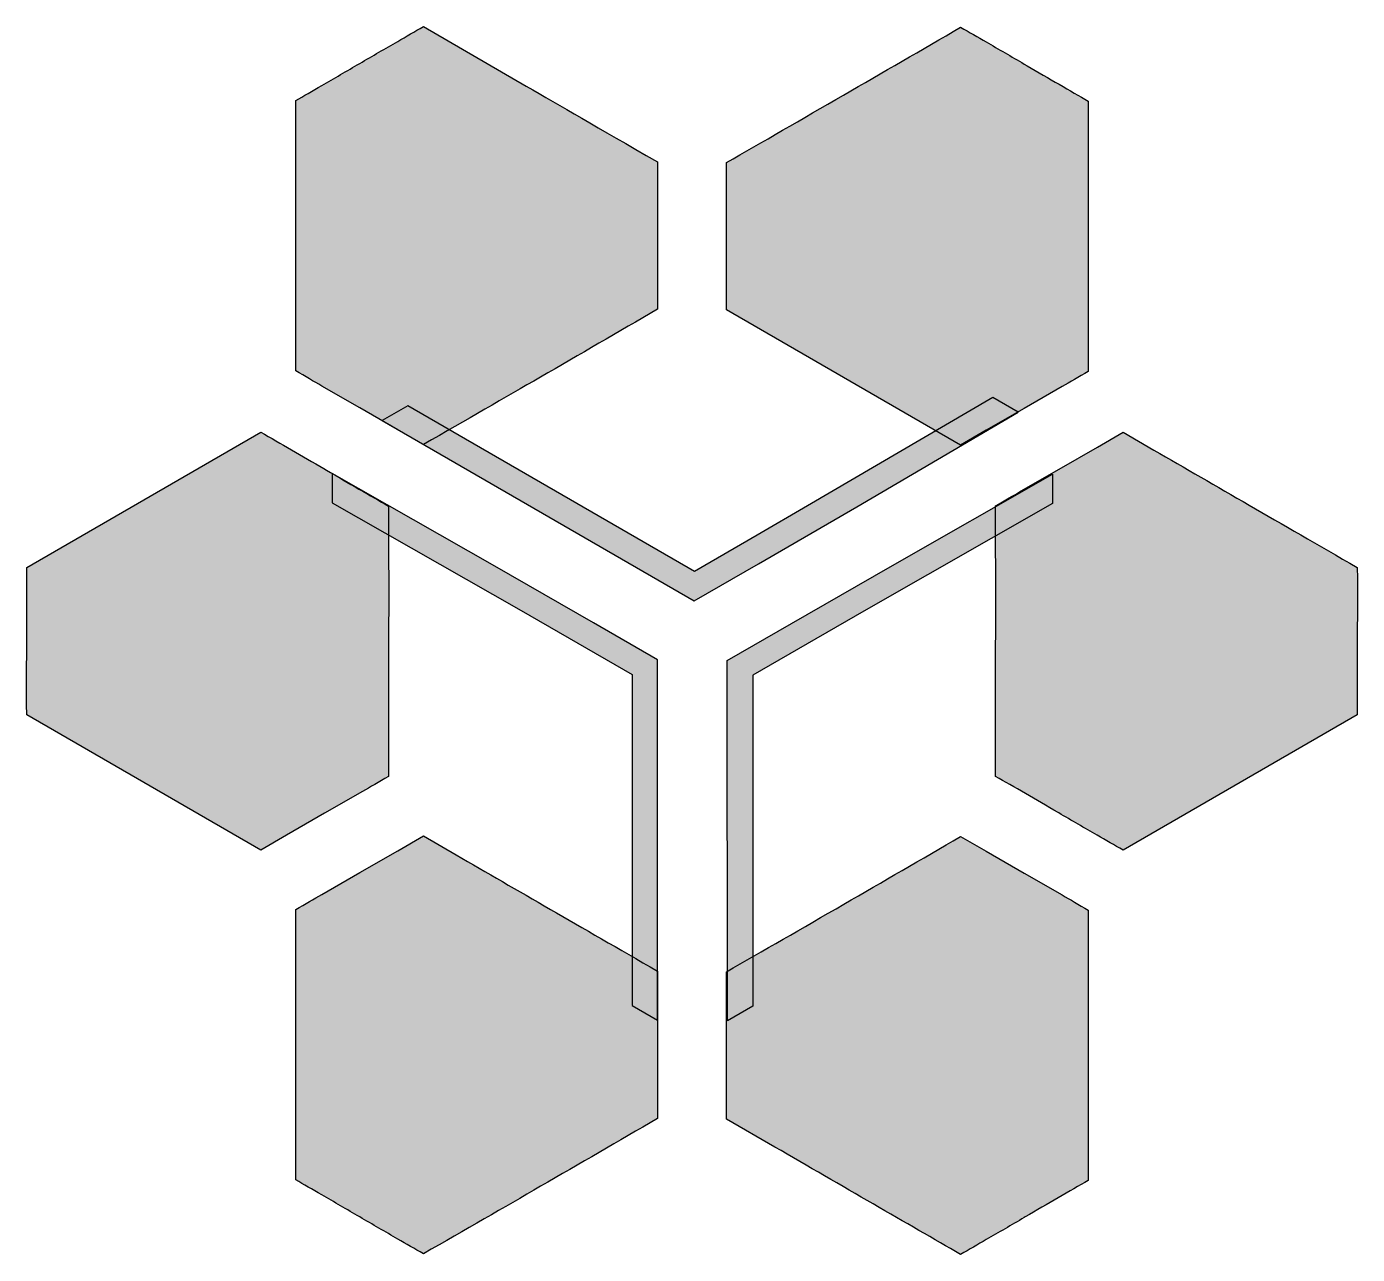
# Model space of a CAD drawing. Header units: centimetres. Extents: x -18.6 to 18.8, y -13 to 11.8.
# Drawn here: x -11.48 to -7.882, y 8.43 to 11.747 of the extents above; entities that cross this region are included whole.
import ezdxf

# ---------------------------------------------------------------- set-up
doc = ezdxf.new("R2010")
doc.units = ezdxf.units.CM
doc.header["$MEASUREMENT"] = 0
doc.layers.add('Layer 1', color=7, linetype='Continuous')

msp = doc.modelspace()

# ---------------------------------------------------------------- hatches: boundary and pattern name
at = {"layer": 'Layer 1', "true_color": 0x4b4b4d}
h = msp.add_hatch(color=251, dxfattribs=at)
edge = h.paths.add_edge_path()
edge.add_spline(control_points=[(-10.75205, 11.54793), (-10.75205, 11.54793), (-10.7521, 10.81743), (-10.7521, 10.81743), (-10.72576, 10.80192), (-10.70273, 10.78852), (-10.68176, 10.77643), (-10.68176, 10.77643), (-10.5788, 10.71754), (-10.5788, 10.71754), (-10.5788, 10.71754), (-10.47587, 10.65827), (-10.47587, 10.65827), (-10.47587, 10.65827), (-10.40691, 10.61832), (-10.40691, 10.61832), (-10.28996, 10.68536), (-10.18648, 10.74495), (-10.09063, 10.80031), (-9.98503, 10.86132), (-9.87948, 10.92246), (-9.77403, 10.98359), (-9.77386, 11.00884), (-9.7738, 11.03589), (-9.77381, 11.06393), (-9.77382, 11.1022), (-9.77398, 11.14245), (-9.77411, 11.18267), (-9.77411, 11.18267), (-9.77413, 11.19054), (-9.77413, 11.19054), (-9.77435, 11.25773), (-9.77456, 11.32464), (-9.77418, 11.38203), (-9.93901, 11.47698), (-10.0356, 11.53281), (-10.12889, 11.58674), (-10.12889, 11.58674), (-10.40686, 11.74741), (-10.40686, 11.74741), (-10.4301, 11.73422), (-10.45332, 11.7209), (-10.4764, 11.70755), (-10.50952, 11.68841), (-10.54432, 11.66816), (-10.57907, 11.64792), (-10.6138, 11.62772), (-10.64857, 11.60748), (-10.68171, 11.58834), (-10.70733, 11.57354), (-10.73121, 11.55981), (-10.75205, 11.54793)], knot_values=[0, 0, 0, 0, 0.0588235, 0.0588235, 0.0588235, 0.1176471, 0.1176471, 0.1176471, 0.1764706, 0.1764706, 0.1764706, 0.2352941, 0.2352941, 0.2352941, 0.2941176, 0.2941176, 0.2941176, 0.3529412, 0.3529412, 0.3529412, 0.4117647, 0.4117647, 0.4117647, 0.4705882, 0.4705882, 0.4705882, 0.5294118, 0.5294118, 0.5294118, 0.5882353, 0.5882353, 0.5882353, 0.6470588, 0.6470588, 0.6470588, 0.7058824, 0.7058824, 0.7058824, 0.7647059, 0.7647059, 0.7647059, 0.8235294, 0.8235294, 0.8235294, 0.8823529, 0.8823529, 0.8823529, 0.9411765, 0.9411765, 0.9411765, 1, 1, 1, 1], degree=3, periodic=1)
at = {"layer": 'Layer 1', "true_color": 0xd2d3d5}
h = msp.add_hatch(color=254, dxfattribs=at)
edge = h.paths.add_edge_path()
edge.add_spline(control_points=[(-8.60956, 10.81587), (-8.60956, 10.81587), (-8.6096, 11.54637), (-8.6096, 11.54637), (-8.65769, 11.57373), (-8.7162, 11.60777), (-8.77495, 11.64193), (-8.77495, 11.64193), (-8.78257, 11.64636), (-8.78257, 11.64636), (-8.81733, 11.6666), (-8.85213, 11.68686), (-8.88524, 11.706), (-8.90827, 11.7193), (-8.93139, 11.73258), (-8.95464, 11.74577), (-9.06003, 11.68467), (-9.16549, 11.62354), (-9.27101, 11.56255), (-9.38459, 11.49691), (-9.49203, 11.43494), (-9.58747, 11.38021), (-9.5871, 11.32287), (-9.5873, 11.25606), (-9.58752, 11.18897), (-9.58752, 11.18897), (-9.58754, 11.18111), (-9.58754, 11.18111), (-9.58767, 11.14091), (-9.58783, 11.10065), (-9.58784, 11.06237), (-9.58785, 11.03431), (-9.58778, 11.00724), (-9.58762, 10.98197), (-9.58762, 10.98197), (-8.95485, 10.6167), (-8.95485, 10.6167), (-8.95485, 10.6167), (-8.88578, 10.65671), (-8.88578, 10.65671), (-8.88578, 10.65671), (-8.78284, 10.71599), (-8.78284, 10.71599), (-8.78284, 10.71599), (-8.67989, 10.77487), (-8.67989, 10.77487), (-8.65878, 10.78706), (-8.63588, 10.80038), (-8.60956, 10.81587)], knot_values=[0, 0, 0, 0, 0.0625, 0.0625, 0.0625, 0.125, 0.125, 0.125, 0.1875, 0.1875, 0.1875, 0.25, 0.25, 0.25, 0.3125, 0.3125, 0.3125, 0.375, 0.375, 0.375, 0.4375, 0.4375, 0.4375, 0.5, 0.5, 0.5, 0.5625, 0.5625, 0.5625, 0.625, 0.625, 0.625, 0.6875, 0.6875, 0.6875, 0.75, 0.75, 0.75, 0.8125, 0.8125, 0.8125, 0.875, 0.875, 0.875, 0.9375, 0.9375, 0.9375, 1, 1, 1, 1], degree=3, periodic=1)
h = msp.add_hatch(color=254, dxfattribs=at)
edge = h.paths.add_edge_path()
edge.add_spline(control_points=[(-8.79919, 10.70591), (-8.79919, 10.70591), (-9.23541, 10.45038), (-9.23541, 10.45038), (-9.23541, 10.45038), (-9.50122, 10.29628), (-9.50122, 10.29628), (-9.50122, 10.29628), (-9.67473, 10.19569), (-9.67473, 10.19569), (-9.67473, 10.19569), (-10.51808, 10.68287), (-10.51808, 10.68287), (-10.51808, 10.68287), (-10.44915, 10.72266), (-10.44915, 10.72266), (-10.44915, 10.72266), (-9.67448, 10.27514), (-9.67448, 10.27514), (-9.67448, 10.27514), (-9.50434, 10.37378), (-9.50434, 10.37378), (-9.50434, 10.37378), (-9.36883, 10.45235), (-9.36883, 10.45235), (-9.36883, 10.45235), (-8.86773, 10.74549), (-8.86773, 10.74549), (-8.86773, 10.74549), (-8.79919, 10.70591), (-8.79919, 10.70591)], knot_values=[0, 0, 0, 0, 0.1, 0.1, 0.1, 0.2, 0.2, 0.2, 0.3, 0.3, 0.3, 0.4, 0.4, 0.4, 0.5, 0.5, 0.5, 0.6, 0.6, 0.6, 0.7, 0.7, 0.7, 0.8, 0.8, 0.8, 0.9, 0.9, 0.9, 1, 1, 1, 1], degree=3, periodic=1)
h = msp.add_hatch(color=254, dxfattribs=at)
edge = h.paths.add_edge_path()
edge.add_spline(control_points=[(-10.84641, 10.65163), (-10.84641, 10.65163), (-11.47918, 10.28624), (-11.47918, 10.28624), (-11.47879, 10.22832), (-11.479, 10.16068), (-11.47923, 10.09283), (-11.47923, 10.09283), (-11.47925, 10.08694), (-11.47925, 10.08694), (-11.47938, 10.04674), (-11.47953, 10.00649), (-11.47954, 9.96821), (-11.47954, 9.94015), (-11.47948, 9.91309), (-11.47931, 9.88782), (-11.47931, 9.88782), (-10.84656, 9.52253), (-10.84656, 9.52253), (-10.84656, 9.52253), (-10.77734, 9.56263), (-10.77734, 9.56263), (-10.77734, 9.56263), (-10.67426, 9.622), (-10.67426, 9.622), (-10.67426, 9.622), (-10.57143, 9.68079), (-10.57143, 9.68079), (-10.55051, 9.69287), (-10.52767, 9.70616), (-10.50146, 9.7216), (-10.5014, 9.77375), (-10.50121, 9.80801), (-10.50102, 9.94866), (-10.5008, 10.11649), (-10.50058, 10.28438), (-10.5012, 10.45215), (-10.55004, 10.47994), (-10.60948, 10.51452), (-10.66909, 10.5492), (-10.66909, 10.5492), (-10.67607, 10.55327), (-10.67607, 10.55327), (-10.73479, 10.58742), (-10.79345, 10.62156), (-10.84641, 10.65163)], knot_values=[0, 0, 0, 0, 0.0666667, 0.0666667, 0.0666667, 0.1333333, 0.1333333, 0.1333333, 0.2, 0.2, 0.2, 0.2666667, 0.2666667, 0.2666667, 0.3333333, 0.3333333, 0.3333333, 0.4, 0.4, 0.4, 0.4666667, 0.4666667, 0.4666667, 0.5333333, 0.5333333, 0.5333333, 0.6, 0.6, 0.6, 0.6666667, 0.6666667, 0.6666667, 0.7333333, 0.7333333, 0.7333333, 0.8, 0.8, 0.8, 0.8666667, 0.8666667, 0.8666667, 0.9333333, 0.9333333, 0.9333333, 1, 1, 1, 1], degree=3, periodic=1)
h = msp.add_hatch(color=254, dxfattribs=at)
edge = h.paths.add_edge_path()
edge.add_spline(control_points=[(-8.51529, 9.52234), (-8.51529, 9.52234), (-7.88248, 9.88772), (-7.88248, 9.88772), (-7.88286, 9.94567), (-7.88264, 10.01332), (-7.88242, 10.08116), (-7.88242, 10.08116), (-7.8824, 10.08702), (-7.8824, 10.08702), (-7.88227, 10.12722), (-7.88212, 10.16747), (-7.88211, 10.20575), (-7.8821, 10.2338), (-7.88217, 10.26084), (-7.88233, 10.28611), (-8.09645, 10.40916), (-8.2639, 10.50602), (-8.43209, 10.60326), (-8.43209, 10.60326), (-8.51525, 10.65135), (-8.51525, 10.65135), (-8.51525, 10.65135), (-8.58478, 10.61107), (-8.58478, 10.61107), (-8.58478, 10.61107), (-8.68834, 10.55141), (-8.68834, 10.55141), (-8.68834, 10.55141), (-8.79066, 10.49291), (-8.79066, 10.49291), (-8.81138, 10.48095), (-8.83404, 10.46777), (-8.86028, 10.45231), (-8.85963, 10.28433), (-8.85987, 10.1162), (-8.8601, 9.94813), (-8.8601, 9.94813), (-8.86012, 9.72162), (-8.86012, 9.72162), (-8.81095, 9.69364), (-8.7511, 9.65881), (-8.69119, 9.62392), (-8.69119, 9.62392), (-8.68934, 9.62285), (-8.68934, 9.62285), (-8.65426, 9.60244), (-8.61911, 9.58198), (-8.58565, 9.56264), (-8.56227, 9.54914), (-8.53881, 9.53567), (-8.51529, 9.52234)], knot_values=[0, 0, 0, 0, 0.0588235, 0.0588235, 0.0588235, 0.1176471, 0.1176471, 0.1176471, 0.1764706, 0.1764706, 0.1764706, 0.2352941, 0.2352941, 0.2352941, 0.2941176, 0.2941176, 0.2941176, 0.3529412, 0.3529412, 0.3529412, 0.4117647, 0.4117647, 0.4117647, 0.4705882, 0.4705882, 0.4705882, 0.5294118, 0.5294118, 0.5294118, 0.5882353, 0.5882353, 0.5882353, 0.6470588, 0.6470588, 0.6470588, 0.7058824, 0.7058824, 0.7058824, 0.7647059, 0.7647059, 0.7647059, 0.8235294, 0.8235294, 0.8235294, 0.8823529, 0.8823529, 0.8823529, 0.9411765, 0.9411765, 0.9411765, 1, 1, 1, 1], degree=3, periodic=1)
h = msp.add_hatch(color=254, dxfattribs=at)
edge = h.paths.add_edge_path()
edge.add_spline(control_points=[(-10.6533, 10.54002), (-10.6533, 10.54002), (-10.21389, 10.28999), (-10.21389, 10.28999), (-10.21389, 10.28999), (-9.94753, 10.13686), (-9.94753, 10.13686), (-9.94753, 10.13686), (-9.77367, 10.03689), (-9.77367, 10.03689), (-9.77367, 10.03689), (-9.7739, 9.06294), (-9.7739, 9.06294), (-9.7739, 9.06294), (-9.84282, 9.10273), (-9.84282, 9.10273), (-9.84282, 9.10273), (-9.84259, 9.99737), (-9.84259, 9.99737), (-9.84259, 9.99737), (-10.01308, 10.0954), (-10.01308, 10.0954), (-10.01308, 10.0954), (-10.14889, 10.17347), (-10.14889, 10.17347), (-10.14889, 10.17347), (-10.6533, 10.46087), (-10.6533, 10.46087), (-10.6533, 10.46087), (-10.6533, 10.54002), (-10.6533, 10.54002)], knot_values=[0, 0, 0, 0, 0.1, 0.1, 0.1, 0.2, 0.2, 0.2, 0.3, 0.3, 0.3, 0.4, 0.4, 0.4, 0.5, 0.5, 0.5, 0.6, 0.6, 0.6, 0.7, 0.7, 0.7, 0.8, 0.8, 0.8, 0.9, 0.9, 0.9, 1, 1, 1, 1], degree=3, periodic=1)
h = msp.add_hatch(color=254, dxfattribs=at)
edge = h.paths.add_edge_path()
edge.add_spline(control_points=[(-8.70588, 10.53788), (-8.70588, 10.53788), (-9.14529, 10.28785), (-9.14529, 10.28785), (-9.14529, 10.28785), (-9.41165, 10.13472), (-9.41165, 10.13472), (-9.41165, 10.13472), (-9.58551, 10.03474), (-9.58551, 10.03474), (-9.58551, 10.03474), (-9.58528, 9.06079), (-9.58528, 9.06079), (-9.58528, 9.06079), (-9.51636, 9.10059), (-9.51636, 9.10059), (-9.51636, 9.10059), (-9.51659, 9.99523), (-9.51659, 9.99523), (-9.51659, 9.99523), (-9.3461, 10.09326), (-9.3461, 10.09326), (-9.3461, 10.09326), (-9.21029, 10.17133), (-9.21029, 10.17133), (-9.21029, 10.17133), (-8.70588, 10.45872), (-8.70588, 10.45872), (-8.70588, 10.45872), (-8.70588, 10.53788), (-8.70588, 10.53788)], knot_values=[0, 0, 0, 0, 0.1, 0.1, 0.1, 0.2, 0.2, 0.2, 0.3, 0.3, 0.3, 0.4, 0.4, 0.4, 0.5, 0.5, 0.5, 0.6, 0.6, 0.6, 0.7, 0.7, 0.7, 0.8, 0.8, 0.8, 0.9, 0.9, 0.9, 1, 1, 1, 1], degree=3, periodic=1)
h = msp.add_hatch(color=254, dxfattribs=at)
edge = h.paths.add_edge_path()
edge.add_spline(control_points=[(-10.75212, 9.36175), (-10.75212, 9.36175), (-10.75205, 8.63126), (-10.75205, 8.63126), (-10.73121, 8.61939), (-10.70733, 8.60566), (-10.68171, 8.59085), (-10.64857, 8.57171), (-10.6138, 8.55148), (-10.57907, 8.53127), (-10.54432, 8.51104), (-10.50952, 8.49078), (-10.4764, 8.47165), (-10.45338, 8.45834), (-10.43019, 8.44503), (-10.40692, 8.43183), (-10.29326, 8.49683), (-10.18888, 8.55691), (-10.09005, 8.61403), (-9.98466, 8.67495), (-9.87934, 8.73607), (-9.77418, 8.79717), (-9.77456, 8.85456), (-9.77435, 8.92148), (-9.77413, 8.98866), (-9.77413, 8.98866), (-9.77411, 8.99653), (-9.77411, 8.99653), (-9.77398, 9.03674), (-9.77383, 9.077), (-9.77382, 9.11528), (-9.77381, 9.14332), (-9.77387, 9.17037), (-9.77404, 9.19562), (-9.98658, 9.31777), (-10.15225, 9.41359), (-10.31876, 9.50987), (-10.31876, 9.50987), (-10.40694, 9.56086), (-10.40694, 9.56086), (-10.40694, 9.56086), (-10.47587, 9.52093), (-10.47587, 9.52093), (-10.47587, 9.52093), (-10.5788, 9.46165), (-10.5788, 9.46165), (-10.5788, 9.46165), (-10.68176, 9.40277), (-10.68176, 9.40277), (-10.70288, 9.39059), (-10.72582, 9.37724), (-10.75212, 9.36175)], knot_values=[0, 0, 0, 0, 0.0588235, 0.0588235, 0.0588235, 0.1176471, 0.1176471, 0.1176471, 0.1764706, 0.1764706, 0.1764706, 0.2352941, 0.2352941, 0.2352941, 0.2941176, 0.2941176, 0.2941176, 0.3529412, 0.3529412, 0.3529412, 0.4117647, 0.4117647, 0.4117647, 0.4705882, 0.4705882, 0.4705882, 0.5294118, 0.5294118, 0.5294118, 0.5882353, 0.5882353, 0.5882353, 0.6470588, 0.6470588, 0.6470588, 0.7058824, 0.7058824, 0.7058824, 0.7647059, 0.7647059, 0.7647059, 0.8235294, 0.8235294, 0.8235294, 0.8823529, 0.8823529, 0.8823529, 0.9411765, 0.9411765, 0.9411765, 1, 1, 1, 1], degree=3, periodic=1)
h = msp.add_hatch(color=254, dxfattribs=at)
edge = h.paths.add_edge_path()
edge.add_spline(control_points=[(-9.45714, 8.7203), (-9.27656, 8.61583), (-9.0958, 8.51126), (-8.95484, 8.4302), (-8.93153, 8.44343), (-8.90834, 8.45674), (-8.88524, 8.47009), (-8.85213, 8.48922), (-8.81733, 8.50949), (-8.78257, 8.52971), (-8.78257, 8.52971), (-8.77986, 8.53129), (-8.77986, 8.53129), (-8.71946, 8.56644), (-8.65911, 8.60155), (-8.60963, 8.62969), (-8.60963, 8.62969), (-8.60956, 9.36021), (-8.60956, 9.36021), (-8.63585, 9.3757), (-8.65882, 9.38907), (-8.67989, 9.40122), (-8.67989, 9.40122), (-8.78284, 9.46009), (-8.78284, 9.46009), (-8.78284, 9.46009), (-8.88578, 9.51937), (-8.88578, 9.51937), (-8.88578, 9.51937), (-8.95466, 9.55927), (-8.95466, 9.55927), (-9.05977, 9.4982), (-9.16506, 9.43714), (-9.27043, 9.37627), (-9.3831, 9.31119), (-9.4899, 9.2497), (-9.58761, 9.19379), (-9.58777, 9.16861), (-9.58784, 9.14166), (-9.58783, 9.11372), (-9.58782, 9.07544), (-9.58767, 9.03519), (-9.58754, 8.99497), (-9.58754, 8.99497), (-9.58752, 8.9871), (-9.58752, 8.9871), (-9.5873, 8.91993), (-9.58709, 8.85306), (-9.58747, 8.79568), (-9.58747, 8.79568), (-9.45714, 8.7203), (-9.45714, 8.7203)], knot_values=[0, 0, 0, 0, 0.0588235, 0.0588235, 0.0588235, 0.1176471, 0.1176471, 0.1176471, 0.1764706, 0.1764706, 0.1764706, 0.2352941, 0.2352941, 0.2352941, 0.2941176, 0.2941176, 0.2941176, 0.3529412, 0.3529412, 0.3529412, 0.4117647, 0.4117647, 0.4117647, 0.4705882, 0.4705882, 0.4705882, 0.5294118, 0.5294118, 0.5294118, 0.5882353, 0.5882353, 0.5882353, 0.6470588, 0.6470588, 0.6470588, 0.7058824, 0.7058824, 0.7058824, 0.7647059, 0.7647059, 0.7647059, 0.8235294, 0.8235294, 0.8235294, 0.8823529, 0.8823529, 0.8823529, 0.9411765, 0.9411765, 0.9411765, 1, 1, 1, 1], degree=3, periodic=1)

# ---------------------------------------------------------------- linework, layer by layer
at = {"layer": 'Layer 1', "color": 251}
msp.add_open_spline([(-10.75205, 11.54793), (-10.75205, 11.54793), (-10.7521, 10.81743), (-10.7521, 10.81743), (-10.72576, 10.80192), (-10.70273, 10.78852), (-10.68176, 10.77643), (-10.68176, 10.77643), (-10.5788, 10.71754), (-10.5788, 10.71754), (-10.5788, 10.71754), (-10.47587, 10.65827), (-10.47587, 10.65827), (-10.47587, 10.65827), (-10.40691, 10.61832), (-10.40691, 10.61832), (-10.28996, 10.68536), (-10.18648, 10.74495), (-10.09063, 10.80031), (-9.98503, 10.86132), (-9.87948, 10.92246), (-9.77403, 10.98359), (-9.77386, 11.00884), (-9.7738, 11.03589), (-9.77381, 11.06393), (-9.77382, 11.1022), (-9.77398, 11.14245), (-9.77411, 11.18267), (-9.77411, 11.18267), (-9.77413, 11.19054), (-9.77413, 11.19054), (-9.77435, 11.25773), (-9.77456, 11.32464), (-9.77418, 11.38203), (-9.93901, 11.47698), (-10.0356, 11.53281), (-10.12889, 11.58674), (-10.12889, 11.58674), (-10.40686, 11.74741), (-10.40686, 11.74741), (-10.4301, 11.73422), (-10.45332, 11.7209), (-10.4764, 11.70755), (-10.50952, 11.68841), (-10.54432, 11.66816), (-10.57907, 11.64792), (-10.6138, 11.62772), (-10.64857, 11.60748), (-10.68171, 11.58834), (-10.70733, 11.57354), (-10.73121, 11.55981), (-10.75205, 11.54793)], degree=3, knots=[0, 0, 0, 0, 0.0588235, 0.0588235, 0.0588235, 0.1176471, 0.1176471, 0.1176471, 0.1764706, 0.1764706, 0.1764706, 0.2352941, 0.2352941, 0.2352941, 0.2941176, 0.2941176, 0.2941176, 0.3529412, 0.3529412, 0.3529412, 0.4117647, 0.4117647, 0.4117647, 0.4705882, 0.4705882, 0.4705882, 0.5294118, 0.5294118, 0.5294118, 0.5882353, 0.5882353, 0.5882353, 0.6470588, 0.6470588, 0.6470588, 0.7058824, 0.7058824, 0.7058824, 0.7647059, 0.7647059, 0.7647059, 0.8235294, 0.8235294, 0.8235294, 0.8823529, 0.8823529, 0.8823529, 0.9411765, 0.9411765, 0.9411765, 1, 1, 1, 1], dxfattribs=at)
at = {"layer": 'Layer 1', "color": 254}
for points, knots in [([(-8.60956, 10.81587), (-8.60956, 10.81587), (-8.6096, 11.54637), (-8.6096, 11.54637), (-8.65769, 11.57373), (-8.7162, 11.60777), (-8.77495, 11.64193), (-8.77495, 11.64193), (-8.78257, 11.64636), (-8.78257, 11.64636), (-8.81733, 11.6666), (-8.85213, 11.68686), (-8.88524, 11.706), (-8.90827, 11.7193), (-8.93139, 11.73258), (-8.95464, 11.74577), (-9.06003, 11.68467), (-9.16549, 11.62354), (-9.27101, 11.56255), (-9.38459, 11.49691), (-9.49203, 11.43494), (-9.58747, 11.38021), (-9.5871, 11.32287), (-9.5873, 11.25606), (-9.58752, 11.18897), (-9.58752, 11.18897), (-9.58754, 11.18111), (-9.58754, 11.18111), (-9.58767, 11.14091), (-9.58783, 11.10065), (-9.58784, 11.06237), (-9.58785, 11.03431), (-9.58778, 11.00724), (-9.58762, 10.98197), (-9.58762, 10.98197), (-8.95485, 10.6167), (-8.95485, 10.6167), (-8.95485, 10.6167), (-8.88578, 10.65671), (-8.88578, 10.65671), (-8.88578, 10.65671), (-8.78284, 10.71599), (-8.78284, 10.71599), (-8.78284, 10.71599), (-8.67989, 10.77487), (-8.67989, 10.77487), (-8.65878, 10.78706), (-8.63588, 10.80038), (-8.60956, 10.81587)], [0, 0, 0, 0, 0.0625, 0.0625, 0.0625, 0.125, 0.125, 0.125, 0.1875, 0.1875, 0.1875, 0.25, 0.25, 0.25, 0.3125, 0.3125, 0.3125, 0.375, 0.375, 0.375, 0.4375, 0.4375, 0.4375, 0.5, 0.5, 0.5, 0.5625, 0.5625, 0.5625, 0.625, 0.625, 0.625, 0.6875, 0.6875, 0.6875, 0.75, 0.75, 0.75, 0.8125, 0.8125, 0.8125, 0.875, 0.875, 0.875, 0.9375, 0.9375, 0.9375, 1, 1, 1, 1]), ([(-8.79919, 10.70591), (-8.79919, 10.70591), (-9.23541, 10.45038), (-9.23541, 10.45038), (-9.23541, 10.45038), (-9.50122, 10.29628), (-9.50122, 10.29628), (-9.50122, 10.29628), (-9.67473, 10.19569), (-9.67473, 10.19569), (-9.67473, 10.19569), (-10.51808, 10.68287), (-10.51808, 10.68287), (-10.51808, 10.68287), (-10.44915, 10.72266), (-10.44915, 10.72266), (-10.44915, 10.72266), (-9.67448, 10.27514), (-9.67448, 10.27514), (-9.67448, 10.27514), (-9.50434, 10.37378), (-9.50434, 10.37378), (-9.50434, 10.37378), (-9.36883, 10.45235), (-9.36883, 10.45235), (-9.36883, 10.45235), (-8.86773, 10.74549), (-8.86773, 10.74549), (-8.86773, 10.74549), (-8.79919, 10.70591), (-8.79919, 10.70591)], [0, 0, 0, 0, 0.1, 0.1, 0.1, 0.2, 0.2, 0.2, 0.3, 0.3, 0.3, 0.4, 0.4, 0.4, 0.5, 0.5, 0.5, 0.6, 0.6, 0.6, 0.7, 0.7, 0.7, 0.8, 0.8, 0.8, 0.9, 0.9, 0.9, 1, 1, 1, 1]), ([(-10.84641, 10.65163), (-10.84641, 10.65163), (-11.47918, 10.28624), (-11.47918, 10.28624), (-11.47879, 10.22832), (-11.479, 10.16068), (-11.47923, 10.09283), (-11.47923, 10.09283), (-11.47925, 10.08694), (-11.47925, 10.08694), (-11.47938, 10.04674), (-11.47953, 10.00649), (-11.47954, 9.96821), (-11.47954, 9.94015), (-11.47948, 9.91309), (-11.47931, 9.88782), (-11.47931, 9.88782), (-10.84656, 9.52253), (-10.84656, 9.52253), (-10.84656, 9.52253), (-10.77734, 9.56263), (-10.77734, 9.56263), (-10.77734, 9.56263), (-10.67426, 9.622), (-10.67426, 9.622), (-10.67426, 9.622), (-10.57143, 9.68079), (-10.57143, 9.68079), (-10.55051, 9.69287), (-10.52767, 9.70616), (-10.50146, 9.7216), (-10.5014, 9.77375), (-10.50121, 9.80801), (-10.50102, 9.94866), (-10.5008, 10.11649), (-10.50058, 10.28438), (-10.5012, 10.45215), (-10.55004, 10.47994), (-10.60948, 10.51452), (-10.66909, 10.5492), (-10.66909, 10.5492), (-10.67607, 10.55327), (-10.67607, 10.55327), (-10.73479, 10.58742), (-10.79345, 10.62156), (-10.84641, 10.65163)], [0, 0, 0, 0, 0.0666667, 0.0666667, 0.0666667, 0.1333333, 0.1333333, 0.1333333, 0.2, 0.2, 0.2, 0.2666667, 0.2666667, 0.2666667, 0.3333333, 0.3333333, 0.3333333, 0.4, 0.4, 0.4, 0.4666667, 0.4666667, 0.4666667, 0.5333333, 0.5333333, 0.5333333, 0.6, 0.6, 0.6, 0.6666667, 0.6666667, 0.6666667, 0.7333333, 0.7333333, 0.7333333, 0.8, 0.8, 0.8, 0.8666667, 0.8666667, 0.8666667, 0.9333333, 0.9333333, 0.9333333, 1, 1, 1, 1]), ([(-8.51529, 9.52234), (-8.51529, 9.52234), (-7.88248, 9.88772), (-7.88248, 9.88772), (-7.88286, 9.94567), (-7.88264, 10.01332), (-7.88242, 10.08116), (-7.88242, 10.08116), (-7.8824, 10.08702), (-7.8824, 10.08702), (-7.88227, 10.12722), (-7.88212, 10.16747), (-7.88211, 10.20575), (-7.8821, 10.2338), (-7.88217, 10.26084), (-7.88233, 10.28611), (-8.09645, 10.40916), (-8.2639, 10.50602), (-8.43209, 10.60326), (-8.43209, 10.60326), (-8.51525, 10.65135), (-8.51525, 10.65135), (-8.51525, 10.65135), (-8.58478, 10.61107), (-8.58478, 10.61107), (-8.58478, 10.61107), (-8.68834, 10.55141), (-8.68834, 10.55141), (-8.68834, 10.55141), (-8.79066, 10.49291), (-8.79066, 10.49291), (-8.81138, 10.48095), (-8.83404, 10.46777), (-8.86028, 10.45231), (-8.85963, 10.28433), (-8.85987, 10.1162), (-8.8601, 9.94813), (-8.8601, 9.94813), (-8.86012, 9.72162), (-8.86012, 9.72162), (-8.81095, 9.69364), (-8.7511, 9.65881), (-8.69119, 9.62392), (-8.69119, 9.62392), (-8.68934, 9.62285), (-8.68934, 9.62285), (-8.65426, 9.60244), (-8.61911, 9.58198), (-8.58565, 9.56264), (-8.56227, 9.54914), (-8.53881, 9.53567), (-8.51529, 9.52234)], [0, 0, 0, 0, 0.0588235, 0.0588235, 0.0588235, 0.1176471, 0.1176471, 0.1176471, 0.1764706, 0.1764706, 0.1764706, 0.2352941, 0.2352941, 0.2352941, 0.2941176, 0.2941176, 0.2941176, 0.3529412, 0.3529412, 0.3529412, 0.4117647, 0.4117647, 0.4117647, 0.4705882, 0.4705882, 0.4705882, 0.5294118, 0.5294118, 0.5294118, 0.5882353, 0.5882353, 0.5882353, 0.6470588, 0.6470588, 0.6470588, 0.7058824, 0.7058824, 0.7058824, 0.7647059, 0.7647059, 0.7647059, 0.8235294, 0.8235294, 0.8235294, 0.8823529, 0.8823529, 0.8823529, 0.9411765, 0.9411765, 0.9411765, 1, 1, 1, 1]), ([(-10.6533, 10.54002), (-10.6533, 10.54002), (-10.21389, 10.28999), (-10.21389, 10.28999), (-10.21389, 10.28999), (-9.94753, 10.13686), (-9.94753, 10.13686), (-9.94753, 10.13686), (-9.77367, 10.03689), (-9.77367, 10.03689), (-9.77367, 10.03689), (-9.7739, 9.06294), (-9.7739, 9.06294), (-9.7739, 9.06294), (-9.84282, 9.10273), (-9.84282, 9.10273), (-9.84282, 9.10273), (-9.84259, 9.99737), (-9.84259, 9.99737), (-9.84259, 9.99737), (-10.01308, 10.0954), (-10.01308, 10.0954), (-10.01308, 10.0954), (-10.14889, 10.17347), (-10.14889, 10.17347), (-10.14889, 10.17347), (-10.6533, 10.46087), (-10.6533, 10.46087), (-10.6533, 10.46087), (-10.6533, 10.54002), (-10.6533, 10.54002)], [0, 0, 0, 0, 0.1, 0.1, 0.1, 0.2, 0.2, 0.2, 0.3, 0.3, 0.3, 0.4, 0.4, 0.4, 0.5, 0.5, 0.5, 0.6, 0.6, 0.6, 0.7, 0.7, 0.7, 0.8, 0.8, 0.8, 0.9, 0.9, 0.9, 1, 1, 1, 1]), ([(-8.70588, 10.53788), (-8.70588, 10.53788), (-9.14529, 10.28785), (-9.14529, 10.28785), (-9.14529, 10.28785), (-9.41165, 10.13472), (-9.41165, 10.13472), (-9.41165, 10.13472), (-9.58551, 10.03474), (-9.58551, 10.03474), (-9.58551, 10.03474), (-9.58528, 9.06079), (-9.58528, 9.06079), (-9.58528, 9.06079), (-9.51636, 9.10059), (-9.51636, 9.10059), (-9.51636, 9.10059), (-9.51659, 9.99523), (-9.51659, 9.99523), (-9.51659, 9.99523), (-9.3461, 10.09326), (-9.3461, 10.09326), (-9.3461, 10.09326), (-9.21029, 10.17133), (-9.21029, 10.17133), (-9.21029, 10.17133), (-8.70588, 10.45872), (-8.70588, 10.45872), (-8.70588, 10.45872), (-8.70588, 10.53788), (-8.70588, 10.53788)], [0, 0, 0, 0, 0.1, 0.1, 0.1, 0.2, 0.2, 0.2, 0.3, 0.3, 0.3, 0.4, 0.4, 0.4, 0.5, 0.5, 0.5, 0.6, 0.6, 0.6, 0.7, 0.7, 0.7, 0.8, 0.8, 0.8, 0.9, 0.9, 0.9, 1, 1, 1, 1]), ([(-10.75212, 9.36175), (-10.75212, 9.36175), (-10.75205, 8.63126), (-10.75205, 8.63126), (-10.73121, 8.61939), (-10.70733, 8.60566), (-10.68171, 8.59085), (-10.64857, 8.57171), (-10.6138, 8.55148), (-10.57907, 8.53127), (-10.54432, 8.51104), (-10.50952, 8.49078), (-10.4764, 8.47165), (-10.45338, 8.45834), (-10.43019, 8.44503), (-10.40692, 8.43183), (-10.29326, 8.49683), (-10.18888, 8.55691), (-10.09005, 8.61403), (-9.98466, 8.67495), (-9.87934, 8.73607), (-9.77418, 8.79717), (-9.77456, 8.85456), (-9.77435, 8.92148), (-9.77413, 8.98866), (-9.77413, 8.98866), (-9.77411, 8.99653), (-9.77411, 8.99653), (-9.77398, 9.03674), (-9.77383, 9.077), (-9.77382, 9.11528), (-9.77381, 9.14332), (-9.77387, 9.17037), (-9.77404, 9.19562), (-9.98658, 9.31777), (-10.15225, 9.41359), (-10.31876, 9.50987), (-10.31876, 9.50987), (-10.40694, 9.56086), (-10.40694, 9.56086), (-10.40694, 9.56086), (-10.47587, 9.52093), (-10.47587, 9.52093), (-10.47587, 9.52093), (-10.5788, 9.46165), (-10.5788, 9.46165), (-10.5788, 9.46165), (-10.68176, 9.40277), (-10.68176, 9.40277), (-10.70288, 9.39059), (-10.72582, 9.37724), (-10.75212, 9.36175)], [0, 0, 0, 0, 0.0588235, 0.0588235, 0.0588235, 0.1176471, 0.1176471, 0.1176471, 0.1764706, 0.1764706, 0.1764706, 0.2352941, 0.2352941, 0.2352941, 0.2941176, 0.2941176, 0.2941176, 0.3529412, 0.3529412, 0.3529412, 0.4117647, 0.4117647, 0.4117647, 0.4705882, 0.4705882, 0.4705882, 0.5294118, 0.5294118, 0.5294118, 0.5882353, 0.5882353, 0.5882353, 0.6470588, 0.6470588, 0.6470588, 0.7058824, 0.7058824, 0.7058824, 0.7647059, 0.7647059, 0.7647059, 0.8235294, 0.8235294, 0.8235294, 0.8823529, 0.8823529, 0.8823529, 0.9411765, 0.9411765, 0.9411765, 1, 1, 1, 1]), ([(-9.45714, 8.7203), (-9.27656, 8.61583), (-9.0958, 8.51126), (-8.95484, 8.4302), (-8.93153, 8.44343), (-8.90834, 8.45674), (-8.88524, 8.47009), (-8.85213, 8.48922), (-8.81733, 8.50949), (-8.78257, 8.52971), (-8.78257, 8.52971), (-8.77986, 8.53129), (-8.77986, 8.53129), (-8.71946, 8.56644), (-8.65911, 8.60155), (-8.60963, 8.62969), (-8.60963, 8.62969), (-8.60956, 9.36021), (-8.60956, 9.36021), (-8.63585, 9.3757), (-8.65882, 9.38907), (-8.67989, 9.40122), (-8.67989, 9.40122), (-8.78284, 9.46009), (-8.78284, 9.46009), (-8.78284, 9.46009), (-8.88578, 9.51937), (-8.88578, 9.51937), (-8.88578, 9.51937), (-8.95466, 9.55927), (-8.95466, 9.55927), (-9.05977, 9.4982), (-9.16506, 9.43714), (-9.27043, 9.37627), (-9.3831, 9.31119), (-9.4899, 9.2497), (-9.58761, 9.19379), (-9.58777, 9.16861), (-9.58784, 9.14166), (-9.58783, 9.11372), (-9.58782, 9.07544), (-9.58767, 9.03519), (-9.58754, 8.99497), (-9.58754, 8.99497), (-9.58752, 8.9871), (-9.58752, 8.9871), (-9.5873, 8.91993), (-9.58709, 8.85306), (-9.58747, 8.79568), (-9.58747, 8.79568), (-9.45714, 8.7203), (-9.45714, 8.7203)], [0, 0, 0, 0, 0.0588235, 0.0588235, 0.0588235, 0.1176471, 0.1176471, 0.1176471, 0.1764706, 0.1764706, 0.1764706, 0.2352941, 0.2352941, 0.2352941, 0.2941176, 0.2941176, 0.2941176, 0.3529412, 0.3529412, 0.3529412, 0.4117647, 0.4117647, 0.4117647, 0.4705882, 0.4705882, 0.4705882, 0.5294118, 0.5294118, 0.5294118, 0.5882353, 0.5882353, 0.5882353, 0.6470588, 0.6470588, 0.6470588, 0.7058824, 0.7058824, 0.7058824, 0.7647059, 0.7647059, 0.7647059, 0.8235294, 0.8235294, 0.8235294, 0.8823529, 0.8823529, 0.8823529, 0.9411765, 0.9411765, 0.9411765, 1, 1, 1, 1])]:
    msp.add_open_spline(points, degree=3, knots=knots, dxfattribs=at)

doc.saveas('drawing.dxf')
